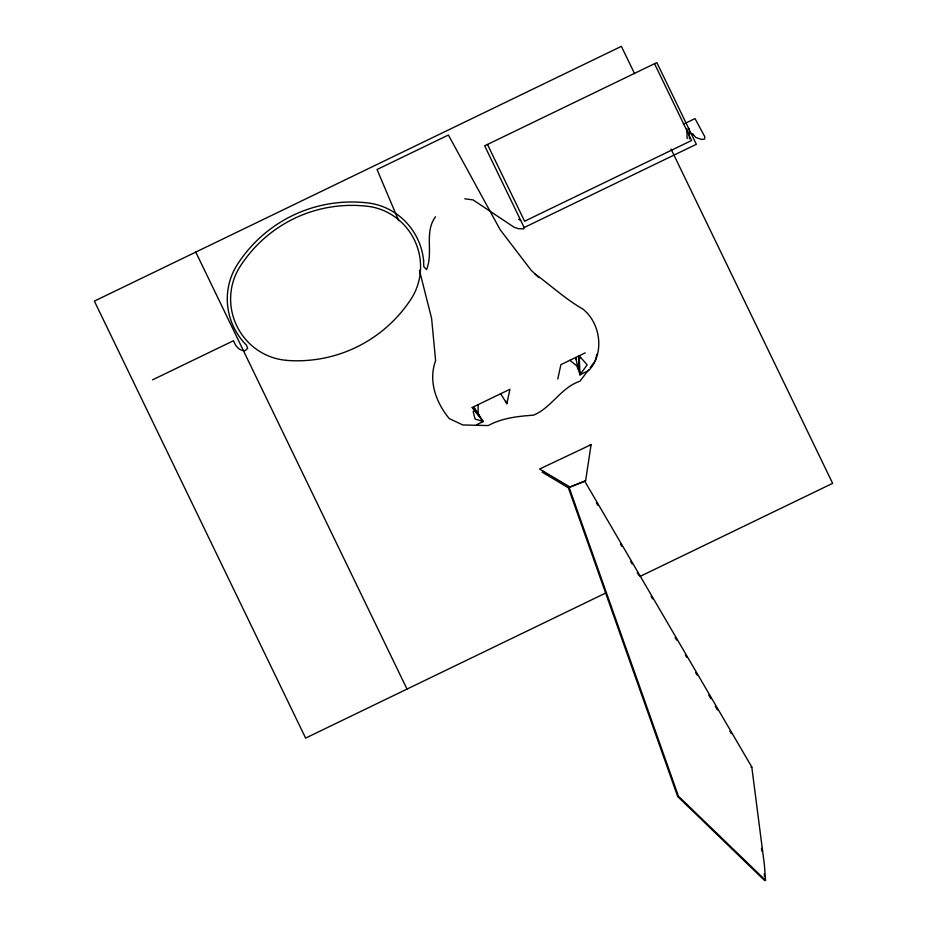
<?xml version="1.0" encoding="UTF-8"?>
<svg xmlns="http://www.w3.org/2000/svg" width="927" height="927" viewBox="0 0 927 927"><rect width="100%" height="100%" fill="white"/><g stroke="black" fill="none" stroke-linecap="round" stroke-linejoin="round"><path stroke-width="1.39" d="M579.908 358.309L579.201 355.783L579.989 374.763L587.162 364.844L579.201 355.783L578.274 369.131L579.989 374.763L588.668 370.568C604.798 353.65 600.8 323.025 582.677 308.923C565.4 299.085 550.951 285.504 534.96 273.894M585.597 480.823L591.102 444.67L539.56 469.039L569.966 486.999L585.597 480.823L569.12 487.417L678.437 796.166L765.517 880.291L764.763 880.65L677.683 796.525L568.367 487.776L542.121 472.144L543.72 471.38M500.661 393.743L506.837 403.674L509.954 389.259L472.202 407.509L483.176 421.565L476.559 424.763M557.787 379.039L560.905 364.624L585.238 352.863M596.861 354.288L595.296 360.904L590.186 367.683M579.989 374.763L580.789 372.225M524.161 227.532L696.339 144.299L656.837 62.584L484.659 145.817L524.161 227.532L523.743 228.842L518.622 228.702L514.381 227.416L473.06 199.908L464.798 198.795M435.516 216.767C423.906 232.132 433.662 253.152 426.501 269.595L423.766 266.559L423.593 260.614M588.483 369.943L579.978 381.229C560.893 387.463 551.53 407.822 533.512 415.157C518.1 416.258 501.97 418.019 488.251 425.563L462.816 424.96L449.259 418.598C435.945 402.492 428.147 380.87 435.609 360.649L431.6 318.367L419.467 270.383M152.526 379.861L233.511 340.707C235.4 345.922 239.12 351.066 245.226 350.615L247.66 348.39L246.489 345.168A63.94 62.271 64.2 0 1 237.231 264.74A142.607 138.899 64.2 0 1 365.562 202.689A63.291 61.645 64.2 0 1 423.593 260.614M683.35 124.23L695.007 118.586L704.74 136.605L704.555 139.12L701.565 139.409L695.887 137.509L692.434 133.708L689.236 133.604M589.502 445.435L591.102 444.67M568.367 487.776L569.966 486.999M606.281 592.759L305.62 738.101L94.369 301.113L621.38 46.35L634.578 73.662M639.989 576.455L832.631 483.338L671.044 149.096M677.683 796.525L678.437 796.166M751.021 767.359L751.785 766.988L584.752 481.229M475.667 411.565L473.72 406.768L483.176 421.565L475.053 419.039L473.152 411.356M518.541 219.305L520.684 220.348M481.148 419.966L483.176 421.565M569.862 360.302L576.606 365.678L578.274 369.131L575.632 357.509L576.606 359.908M538.935 277.718L531.148 270.244L500.221 229.803L448.378 135.029L377.046 169.514L398.703 220.719M472.202 407.509L479.827 416.733L478.158 413.28L478.135 404.635M692.434 133.708L693.338 134.983M596.397 502.805L597.857 505.296M620.464 543.987L621.924 546.478M630.684 561.449L632.133 563.952M637.243 572.689L638.703 575.18M651.102 596.397L652.562 598.888M675.169 637.579L676.629 640.07M685.377 655.041L686.837 657.544M695.598 672.515L697.058 675.007M708.726 694.972L710.916 698.715M715.285 706.212L717.475 709.955M729.873 731.16L731.333 733.663M654.532 63.696L691.646 140.475L524.589 221.229L487.475 144.461M195.771 252.098L407.011 689.085M505.945 401.24L506.837 403.674M751.785 766.988L764.416 865.007L765.517 880.291M761.473 848.321L761.832 851.16M764.265 873.709L764.462 876.478M579.201 355.783L579.387 358.564M689.085 128.389L689.398 138.818M686.849 128.598L687.15 138.644M286.373 360.383L285.249 360.197A60.545 58.969 64.2 0 1 240.023 266.628A139.247 135.62 64.2 0 1 365.342 206.049A59.919 58.355 64.2 0 1 414.693 240.58A59.919 58.355 64.2 0 1 410.024 300.603A142.909 139.189 64.2 0 1 286.373 360.383"/></g></svg>
